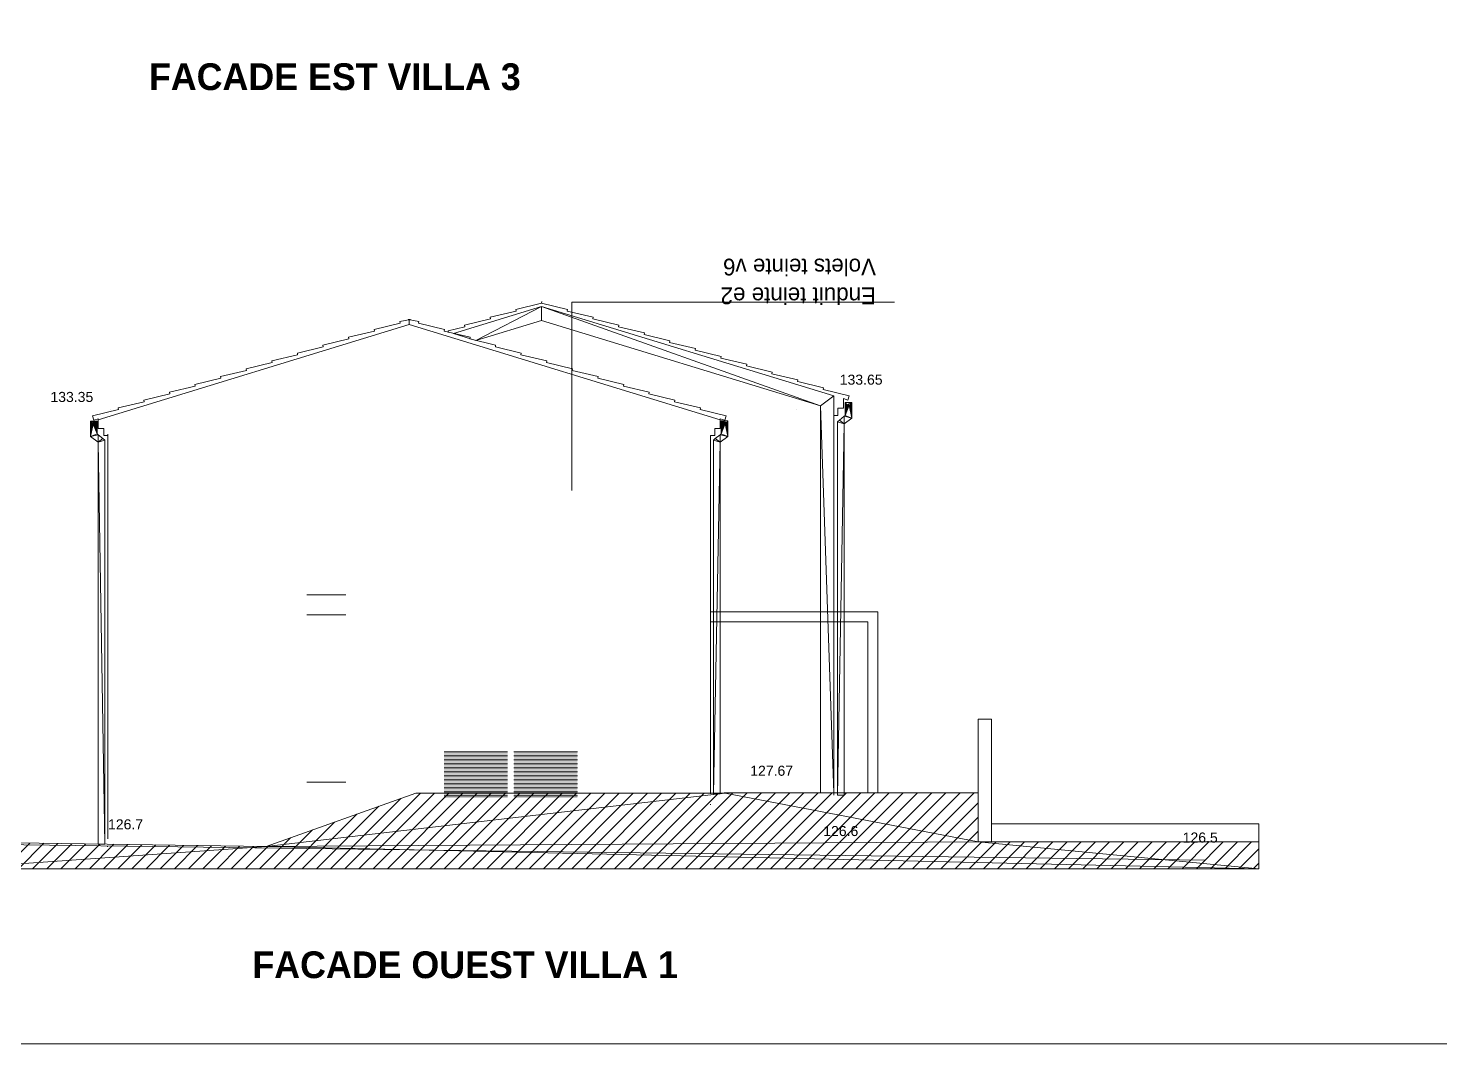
# Model space of a CAD drawing. Header units: metres. Extents: x -12536 to 12621, y -17191 to 9596.
# Drawn here: x -9875 to -8820, y 3949 to 4707 of the extents above; entities that cross this region are included whole.
import ezdxf
from ezdxf.enums import TextEntityAlignment as Align
from ezdxf.lldxf.tags import DXFTag

# ---------------------------------------------------------------- set-up
doc = ezdxf.new("R2010")
doc.units = ezdxf.units.M
doc.header["$MEASUREMENT"] = 0
for name, color, linetype in [('Calque commun', 7, 'Continuous'), ('Cotations', 7, 'Continuous'), ('Textes', 7, 'Continuous')]:
    doc.layers.add(name, color=color, linetype=linetype)
doc.styles.add('Arial15', font='arial.ttf', dxfattribs={"height": 0.15})
doc.styles.add('Century Gothic', font='GOTHICB.TTF', dxfattribs={"height": 0.4})
doc.styles.add('Century Gothic32', font='GOTHIC.TTF', dxfattribs={"height": 0.25})
tags = doc.linetypes.add('HIDDEN', pattern=[0.375, 0.25, -0.125]).pattern_tags.tags
tags[6:7] = [DXFTag(74, 4), DXFTag(75, 0), DXFTag(340, '0'), DXFTag(46, 1.0), DXFTag(50, 0.0), DXFTag(44, 0.0), DXFTag(45, 0.0)]
tags[4:5] = [DXFTag(74, 4), DXFTag(75, 0), DXFTag(340, '0'), DXFTag(46, 1.0), DXFTag(50, 0.0), DXFTag(44, 0.0), DXFTag(45, 0.0)]

# ---------------------------------------------------------------- blocks, each defined once
blk = doc.blocks.new('hatch19')
at = {"layer": 'Calque commun', "color": 11, "linetype": 'Continuous', "lineweight": 5}
for p, q in [((-29.932, 10.39), (-28.982, 10.39)), ((-29.932, 10.33), (-28.982, 10.33)), ((-29.932, 10.27), (-28.982, 10.27)), ((-29.932, 10.21), (-28.982, 10.21)), ((-29.932, 10.15), (-28.982, 10.15)), ((-29.932, 10.09), (-28.982, 10.09)), ((-29.932, 10.03), (-28.982, 10.03)), ((-29.932, 9.97), (-28.982, 9.97)), ((-29.932, 9.91), (-28.982, 9.91)), ((-29.932, 9.85), (-28.982, 9.85)), ((-29.932, 9.79), (-28.982, 9.79)), ((-29.932, 9.73), (-28.982, 9.73))]:
    blk.add_line(p, q, dxfattribs=at)
at = {"layer": 'Calque commun', "color": 9, "linetype": 'Continuous', "lineweight": 5, "true_color": 0xc0c0c0}
blk.add_trace([(-29.932, 10.397), (-28.982, 10.397), (-29.932, 9.697), (-28.982, 9.697)], dxfattribs=at)
blk = doc.blocks.new('hatch20')
at = {"layer": 'Calque commun', "color": 11, "linetype": 'Continuous', "lineweight": 5}
for p, q in [((-28.888, 10.39), (-27.938, 10.39)), ((-28.888, 10.33), (-27.938, 10.33)), ((-28.888, 10.27), (-27.938, 10.27)), ((-28.888, 10.21), (-27.938, 10.21)), ((-28.888, 10.15), (-27.938, 10.15)), ((-28.888, 10.09), (-27.938, 10.09)), ((-28.888, 10.03), (-27.938, 10.03)), ((-28.888, 9.97), (-27.938, 9.97)), ((-28.888, 9.91), (-27.938, 9.91)), ((-28.888, 9.85), (-27.938, 9.85)), ((-28.888, 9.79), (-27.938, 9.79)), ((-28.888, 9.73), (-27.938, 9.73))]:
    blk.add_line(p, q, dxfattribs=at)
at = {"layer": 'Calque commun', "color": 9, "linetype": 'Continuous', "lineweight": 5, "true_color": 0xc0c0c0}
blk.add_trace([(-28.888, 10.397), (-27.938, 10.397), (-28.888, 9.697), (-27.938, 9.697)], dxfattribs=at)
blk = doc.blocks.new('@dwg_exp6')
at = {"layer": 'Cotations', "color": 212, "linetype": 'ByBlock', "lineweight": -2, "style": 'Arial15'}
blk.add_text('133.65', height=0.15, dxfattribs=at).set_placement((-23.697, 15.874), align=Align.CENTER)
blk = doc.blocks.new('@dwg_exp9')
at = {"layer": 'Cotations', "color": 212, "linetype": 'ByBlock', "lineweight": -2, "style": 'Arial15'}
blk.add_text('133.35', height=0.15, dxfattribs=at).set_placement((-35.495, 15.616), align=Align.CENTER)
blk = doc.blocks.new('@dwg_exp24')
at = {"layer": 'Cotations', "color": 212, "linetype": 'ByBlock', "lineweight": -2, "style": 'Arial15'}
blk.add_text('126.5', height=0.15, dxfattribs=at).set_placement((-18.629, 9.033), align=Align.CENTER)
blk = doc.blocks.new('@dwg_exp25')
at = {"layer": 'Cotations', "color": 212, "linetype": 'ByBlock', "lineweight": -2, "style": 'Arial15'}
blk.add_text('126.7', height=0.15, dxfattribs=at).set_placement((-34.692, 9.23), align=Align.CENTER)
blk = doc.blocks.new('@dwg_exp26')
at = {"layer": 'Cotations', "color": 212, "linetype": 'ByBlock', "lineweight": -2, "style": 'Arial15'}
blk.add_text('126.6', height=0.15, dxfattribs=at).set_placement((-24.002, 9.13), align=Align.CENTER)
blk = doc.blocks.new('hatch28')
at = {"layer": 'Calque commun', "color": 7, "linetype": 'Continuous', "lineweight": 5}
for p, q in [((-30.285, 9.772), (-31.415, 8.642)), ((-30.073, 9.772), (-31.203, 8.642)), ((-29.861, 9.772), (-30.991, 8.642)), ((-29.649, 9.772), (-30.779, 8.642)), ((-29.437, 9.772), (-30.567, 8.642)), ((-29.225, 9.772), (-30.354, 8.642)), ((-29.013, 9.772), (-30.142, 8.642)), ((-28.801, 9.772), (-29.93, 8.642)), ((-28.588, 9.772), (-29.718, 8.642)), ((-28.376, 9.772), (-29.506, 8.642)), ((-28.164, 9.772), (-29.294, 8.642)), ((-27.952, 9.772), (-29.082, 8.642)), ((-27.74, 9.772), (-28.869, 8.642)), ((-27.528, 9.772), (-28.657, 8.642)), ((-27.316, 9.772), (-28.445, 8.642)), ((-27.103, 9.772), (-28.233, 8.642)), ((-26.891, 9.772), (-28.021, 8.642)), ((-26.679, 9.772), (-27.809, 8.642)), ((-26.467, 9.772), (-27.597, 8.642)), ((-26.255, 9.772), (-27.385, 8.642)), ((-26.043, 9.772), (-27.172, 8.642)), ((-25.831, 9.772), (-26.96, 8.642)), ((-25.613, 9.777), (-26.748, 8.642)), ((-25.401, 9.777), (-26.536, 8.642)), ((-25.189, 9.777), (-26.324, 8.642)), ((-24.977, 9.777), (-26.112, 8.642)), ((-24.765, 9.777), (-25.9, 8.642)), ((-24.552, 9.777), (-25.688, 8.642)), ((-24.34, 9.777), (-25.475, 8.642)), ((-24.128, 9.777), (-25.263, 8.642)), ((-23.916, 9.777), (-25.051, 8.642)), ((-23.704, 9.777), (-24.839, 8.642)), ((-23.492, 9.777), (-24.627, 8.642)), ((-23.28, 9.777), (-24.415, 8.642)), ((-23.068, 9.777), (-24.203, 8.642)), ((-22.855, 9.777), (-23.99, 8.642)), ((-22.643, 9.777), (-23.778, 8.642)), ((-22.431, 9.777), (-23.566, 8.642)), ((-22.219, 9.777), (-23.354, 8.642)), ((-22.007, 9.777), (-23.142, 8.642)), ((-30.907, 9.575), (-31.839, 8.642)), ((-30.577, 9.693), (-31.627, 8.642)), ((-21.947, 9.625), (-22.93, 8.642)), ((-31.567, 9.339), (-32.264, 8.642)), ((-31.237, 9.457), (-32.051, 8.642)), ((-21.947, 9.413), (-22.718, 8.642)), ((-32.227, 9.103), (-32.688, 8.642)), ((-31.897, 9.221), (-32.476, 8.642)), ((-21.947, 9.201), (-22.506, 8.642)), ((-37.168, 9.041), (-37.35, 8.859)), ((-36.959, 9.038), (-37.35, 8.647)), ((-36.75, 9.035), (-37.143, 8.642)), ((-36.541, 9.032), (-36.931, 8.642)), ((-36.332, 9.028), (-36.718, 8.642)), ((-36.123, 9.025), (-36.506, 8.642)), ((-35.914, 9.022), (-36.294, 8.642)), ((-35.705, 9.019), (-36.082, 8.642)), ((-35.496, 9.016), (-35.87, 8.642)), ((-35.287, 9.013), (-35.658, 8.642)), ((-35.078, 9.01), (-35.446, 8.642)), ((-34.869, 9.007), (-35.233, 8.642)), ((-34.66, 9.003), (-35.021, 8.642)), ((-34.451, 9), (-34.809, 8.642)), ((-34.242, 8.997), (-34.597, 8.642)), ((-34.033, 8.994), (-34.385, 8.642)), ((-33.824, 8.991), (-34.173, 8.642)), ((-33.615, 8.988), (-33.961, 8.642)), ((-33.406, 8.985), (-33.749, 8.642)), ((-33.197, 8.981), (-33.536, 8.642)), ((-32.988, 8.978), (-33.324, 8.642)), ((-32.779, 8.975), (-33.112, 8.642)), ((-32.558, 8.985), (-32.9, 8.642)), ((-21.892, 9.044), (-22.293, 8.642)), ((-21.68, 9.044), (-22.081, 8.642)), ((-21.468, 9.044), (-21.869, 8.642)), ((-21.256, 9.044), (-21.657, 8.642)), ((-21.044, 9.044), (-21.445, 8.642)), ((-20.831, 9.044), (-21.233, 8.642)), ((-20.619, 9.044), (-21.021, 8.642)), ((-20.407, 9.044), (-20.808, 8.642)), ((-20.195, 9.044), (-20.596, 8.642)), ((-19.983, 9.044), (-20.384, 8.642)), ((-19.771, 9.044), (-20.172, 8.642)), ((-19.559, 9.044), (-19.96, 8.642)), ((-19.346, 9.044), (-19.748, 8.642)), ((-19.134, 9.044), (-19.536, 8.642)), ((-18.922, 9.044), (-19.324, 8.642)), ((-18.71, 9.044), (-19.111, 8.642)), ((-18.498, 9.044), (-18.899, 8.642)), ((-18.286, 9.044), (-18.687, 8.642)), ((-18.074, 9.044), (-18.475, 8.642)), ((-17.862, 9.044), (-18.263, 8.642)), ((-17.754, 8.94), (-18.051, 8.642)), ((-17.754, 8.727), (-17.839, 8.642))]:
    blk.add_line(p, q, dxfattribs=at)
at = {"layer": 'Calque commun', "color": 7, "linetype": 'Continuous', "lineweight": 20}
mesh = blk.add_polyface(dxfattribs=at)
corners = [(-32.592, 8.972), (-21.947, 9.044), (-17.754, 8.642), (-25.731, 9.772), (-25.747, 9.777), (-21.947, 9.777), (-37.35, 9.044), (-37.35, 8.642), (-17.754, 9.044), (-30.355, 9.772)]
mesh.append_faces([[corners[k] for k in face] for face in [(2, 1, 8)]], dxfattribs={"vtx0": -1, "color": 7})
mesh.append_faces([[corners[k] for k in face] for face in [(0, 1, 2), (0, 3, 1)]], dxfattribs={"vtx0": -1, "vtx1": -1, "vtx2": -1, "color": 7})
mesh.append_faces([[corners[k] for k in face] for face in [(0, 2, 7)]], dxfattribs={"vtx0": -1, "vtx2": -1, "color": 7})
mesh.append_faces([[corners[k] for k in face] for face in [(6, 0, 7)]], dxfattribs={"vtx1": -1, "color": 7})
mesh.append_faces([[corners[k] for k in face] for face in [(5, 1, 3)]], dxfattribs={"vtx1": -1, "vtx2": -1, "color": 7})
mesh.append_faces([[corners[k] for k in face] for face in [(3, 4, 5), (0, 9, 3)]], dxfattribs={"vtx2": -1, "color": 7})
blk = doc.blocks.new('@dwg_exp30')
at = {"layer": 'Cotations', "color": 212, "linetype": 'ByBlock', "lineweight": -2, "style": 'Arial15'}
blk.add_text('127.67', height=0.15, dxfattribs=at).set_placement((-25.035, 10.031), align=Align.CENTER)

msp = doc.modelspace()

# ---------------------------------------------------------------- linework, layer by layer
at = {"layer": 'Calque commun', "color": 7, "linetype": 'Continuous', "lineweight": 5}
for p, q in [((-9813.307, 4422.927), (-9813.308, 4422.927)), ((-9786.913, 4422.927), (-9786.914, 4422.927)), ((-9394.057, 4422.927), (-9394.056, 4422.927)), ((-9300.868, 4422.927), (-9300.868, 4422.927)), ((-9357.24, 4414.189), (-9357.24, 4414.189)), ((-9815.485, 4404.087), (-9815.485, 4101.866)), ((-9365.047, 4403.16), (-9365.047, 4135.525)), ((-9240.047, 4271.468), (-9365.047, 4271.468)), ((-9365.047, 4271.468), (-9365.047, 4263.968)), ((-9247.547, 4263.968), (-9365.047, 4263.968)), ((-9247.547, 4136.331), (-9247.547, 4263.968)), ((-9240.047, 4136.331), (-9240.047, 4271.468)), ((-9240.047, 4136.331), (-9247.547, 4136.331)), ((-9364.984, 4127.529), (-9365.485, 4127.529)), ((-9155.08, 4113.06), (-8955.4, 4113.06)), ((-8955.4, 4113.06), (-8955.4, 4099.647)), ((-9815.485, 4096.194), (-9815.985, 4096.194))]:
    msp.add_line(p, q, dxfattribs=at)
at = {"layer": 'Calque commun', "color": 26, "linetype": 'HIDDEN', "lineweight": 20}
msp.add_line((-8995.545, 4085.873), (-9935.224, 4098.201), dxfattribs=at)
at = {"layer": 'Calque commun', "color": 5, "linetype": 'Continuous', "lineweight": 20}
msp.add_polyline3d([(-9227.744, 4502.785, 0), (-9468.818, 4502.785, 0), (-9468.818, 4362.179, 0)], dxfattribs=at)
at = {"layer": 'Cotations', "color": 11, "linetype": 'HIDDEN', "lineweight": 20}
for p, q in [((-9666.85, 4284.099), (-9637.62, 4284.099)), ((-9666.85, 4269.099), (-9637.62, 4269.099)), ((-9666.85, 4144.099), (-9637.62, 4144.099))]:
    msp.add_line(p, q, dxfattribs=at)
at = {"layer": 'Cotations', "color": 7, "linetype": 'Continuous', "lineweight": 5}
for points in [[(-9491.367, 4502.001, 0), (-9510.731, 4497.39, 0), (-9510.502, 4496.142, 0), (-9529.865, 4491.531, 0), (-9529.697, 4490.269, 0)], [(-9273.047, 4134.415, 0), (-9273.047, 4418.16, 0), (-9269.923, 4418.16, 0), (-9269.923, 4423.494, 0), (-9265.854, 4423.494, 0), (-9265.854, 4430.763, 0), (-9262.423, 4429.691, 0), (-9261.521, 4432.943, 0), (-9280.885, 4437.554, 0), (-9280.656, 4438.802, 0), (-9300.02, 4443.413, 0), (-9300.118, 4443.44, 0), (-9299.79, 4444.661, 0), (-9319.254, 4449.296, 0), (-9318.961, 4450.528, 0), (-9338.289, 4455.131, 0), (-9338.059, 4456.378, 0), (-9357.423, 4460.989, 0), (-9357.194, 4462.237, 0), (-9376.558, 4466.848, 0), (-9376.329, 4468.096, 0), (-9395.693, 4472.707, 0), (-9395.464, 4473.955, 0), (-9414.828, 4478.566, 0), (-9414.599, 4479.814, 0), (-9433.962, 4484.425, 0), (-9433.733, 4485.673, 0), (-9453.097, 4490.283, 0), (-9452.868, 4491.531, 0), (-9472.232, 4496.142, 0), (-9472.003, 4497.39, 0), (-9491.367, 4502.001, 0), (-9491.112, 4503.345, 0), (-9491.112, 4503.345, 0)], [(-9815.485, 4394.1, 0), (-9815.485, 4403.16, 0), (-9818.609, 4403.16, 0), (-9818.609, 4408.494, 0), (-9822.677, 4408.494, 0), (-9822.677, 4415.763, 0), (-9826.108, 4414.691, 0), (-9827.011, 4417.943, 0), (-9807.647, 4422.554, 0), (-9807.876, 4423.802, 0), (-9788.512, 4428.413, 0), (-9788.413, 4428.44, 0), (-9788.742, 4429.661, 0), (-9769.278, 4434.296, 0), (-9769.571, 4435.528, 0), (-9750.243, 4440.131, 0), (-9750.472, 4441.378, 0), (-9731.108, 4445.989, 0), (-9731.338, 4447.237, 0), (-9711.974, 4451.848, 0), (-9712.203, 4453.096, 0), (-9692.839, 4457.707, 0), (-9693.068, 4458.955, 0), (-9673.704, 4463.566, 0), (-9673.933, 4464.814, 0), (-9654.569, 4469.425, 0), (-9654.799, 4470.673, 0), (-9635.434, 4475.283, 0), (-9635.664, 4476.531, 0), (-9616.3, 4481.142, 0), (-9616.529, 4482.39, 0), (-9597.165, 4487.001, 0), (-9597.42, 4488.346, 0), (-9589.472, 4489.913, 0), (-9590.266, 4489.756, 0), (-9590.266, 4486.097, 0), (-9822.677, 4414.935, 0)], [(-9365.047, 4394.1, 0), (-9365.047, 4403.16, 0), (-9361.923, 4403.16, 0), (-9361.923, 4408.494, 0), (-9357.854, 4408.494, 0), (-9357.854, 4415.763, 0), (-9354.423, 4414.691, 0), (-9353.521, 4417.943, 0), (-9372.885, 4422.554, 0), (-9372.656, 4423.802, 0), (-9392.02, 4428.413, 0), (-9392.118, 4428.44, 0), (-9391.79, 4429.661, 0), (-9411.254, 4434.296, 0), (-9410.961, 4435.528, 0), (-9430.289, 4440.131, 0), (-9430.059, 4441.378, 0), (-9449.423, 4445.989, 0), (-9449.194, 4447.237, 0), (-9468.558, 4451.848, 0), (-9468.329, 4453.096, 0), (-9487.693, 4457.707, 0), (-9487.464, 4458.955, 0), (-9506.828, 4463.566, 0), (-9506.599, 4464.814, 0), (-9525.962, 4469.425, 0), (-9525.733, 4470.673, 0), (-9545.097, 4475.283, 0), (-9544.868, 4476.531, 0), (-9564.232, 4481.142, 0), (-9564.003, 4482.39, 0), (-9583.367, 4487.001, 0), (-9583.112, 4488.346, 0), (-9591.06, 4489.913, 0), (-9590.266, 4489.756, 0), (-9590.266, 4486.097, 0), (-9357.854, 4414.936, 0)], [(-9529.697, 4490.269, 0), (-9549.061, 4485.658, 0), (-9548.832, 4484.41, 0), (-9561.248, 4481.453, 0), (-9561.079, 4480.191, 0)]]:
    msp.add_polyline3d(points, dxfattribs=at)

# ---------------------------------------------------------------- block references
at = {"layer": 'Calque commun', "color": 0, "linetype": 'ByBlock', "lineweight": -2, "xscale": 50, "yscale": 50, "zscale": 50}
for name in ['hatch19', 'hatch20', 'hatch28']:
    msp.add_blockref(name, (-8067.719, 3647.461), dxfattribs=at)
at = {"layer": 'Cotations', "color": 0, "linetype": 'ByBlock', "lineweight": -2, "xscale": 50, "yscale": 50, "zscale": 50}
for name in ['@dwg_exp6', '@dwg_exp9', '@dwg_exp30', '@dwg_exp25', '@dwg_exp26', '@dwg_exp24']:
    msp.add_blockref(name, (-8067.719, 3647.461), dxfattribs=at)

# ---------------------------------------------------------------- texts
at = {"layer": 'Calque commun', "color": 5, "linetype": 'ByBlock', "lineweight": -2, "style": 'Century Gothic'}
for s, p in [('FACADE EST VILLA 3', (-9784.84, 4661.233)), ('FACADE OUEST VILLA 1', (-9707.534, 3997.808))]:
    msp.add_text(s, height=20, dxfattribs=at).set_placement(p)
at = {"layer": 'Textes', "color": 5, "linetype": 'ByBlock', "lineweight": -2, "insert": (-9241.478, 4535.456), "char_height": 12.5, "attachment_point": 7, "rotation": 180, "line_spacing_factor": 1.032, "style": 'Century Gothic32'}
msp.add_mtext('Enduit teinte e2\\PVolets teinte v6', dxfattribs=at)

# ---------------------------------------------------------------- meshes
at = {"layer": 'Calque commun', "color": 7, "linetype": 'Continuous', "lineweight": 5}
mesh = msp.add_polyface(dxfattribs=at)
corners = [(-6339.111, 8148.796), (-12339.111, 8148.796), (-12339.111, 3948.796), (-6339.111, 3948.796)]
mesh.append_faces([[corners[k] for k in face] for face in [(0, 1, 2, 3)]], dxfattribs={"color": 7})
at = {"layer": 'Calque commun', "color": 5, "linetype": 'Continuous', "lineweight": 5}
mesh = msp.add_polyface(dxfattribs=at)
corners = [(-9491.367, 4499.659), (-9491.367, 4489.201), (-9540.451, 4474.177), (-9273.047, 4432.813), (-9283.047, 4425.417), (-9273.047, 4136.331), (-9283.047, 4136.331), (-9557.276, 4479.486)]
mesh.append_faces([[corners[k] for k in face] for face in [(0, 2, 7)]], dxfattribs={"vtx0": -1, "color": 5})
mesh.append_faces([[corners[k] for k in face] for face in [(0, 1, 2), (0, 4, 1)]], dxfattribs={"vtx0": -1, "vtx2": -1, "color": 5})
mesh.append_faces([[corners[k] for k in face] for face in [(6, 4, 5)]], dxfattribs={"vtx1": -1, "color": 5})
mesh.append_faces([[corners[k] for k in face] for face in [(0, 3, 4), (3, 5, 4)]], dxfattribs={"vtx1": -1, "vtx2": -1, "color": 5})
at = {"layer": 'Calque commun', "color": 8, "linetype": 'Continuous', "lineweight": 5}
mesh = msp.add_polyface(dxfattribs=at)
corners = [(-9263.264, 4426.151), (-9264.54, 4418.166), (-9263.504, 4426.301), (-9265.328, 4417.529), (-9259.54, 4416.254), (-9265.328, 4411.921), (-9264.257, 4427.137), (-9264.105, 4426.898), (-9261.341, 4425.935), (-9261.073, 4426.029), (-9270.328, 4134.415), (-9265.328, 4134.415), (-9263.726, 4426.477), (-9263.927, 4426.677), (-9260.154, 4426.677), (-9259.977, 4426.898), (-9262.182, 4425.841), (-9261.899, 4425.841), (-9263.008, 4426.029), (-9268.856, 4414.674), (-9259.605, 4427.659), (-9259.54, 4427.934), (-9264.38, 4427.392), (-9264.476, 4427.659), (-9260.577, 4426.301), (-9260.818, 4426.151), (-9259.825, 4427.137), (-9261.617, 4425.873), (-9270.328, 4413.483), (-9262.74, 4425.935), (-9262.464, 4425.873), (-9264.54, 4427.934), (-9259.701, 4427.392), (-9260.355, 4426.477)]
mesh.append_faces([[corners[k] for k in face] for face in [(10, 5, 11)]], dxfattribs={"vtx0": -1, "color": 8})
mesh.append_faces([[corners[k] for k in face] for face in [(0, 1, 2), (12, 1, 13), (2, 1, 12), (3, 5, 19), (22, 1, 23), (24, 4, 25), (26, 4, 15), (6, 1, 22), (20, 4, 32), (33, 4, 24), (8, 4, 27), (16, 1, 30)]], dxfattribs={"vtx0": -1, "vtx1": -1, "color": 8})
mesh.append_faces([[corners[k] for k in face] for face in [(4, 1, 27)]], dxfattribs={"vtx0": -1, "vtx1": -1, "vtx2": -1, "color": 8})
mesh.append_faces([[corners[k] for k in face] for face in [(3, 4, 5), (1, 29, 30)]], dxfattribs={"vtx0": -1, "vtx2": -1, "color": 8})
mesh.append_faces([[corners[k] for k in face] for face in [(6, 7, 1), (8, 9, 4), (14, 15, 4), (16, 17, 1), (0, 18, 1), (28, 19, 5), (17, 27, 1), (7, 13, 1), (18, 29, 1), (9, 25, 4), (3, 1, 4), (33, 14, 4), (10, 28, 5), (26, 32, 4)]], dxfattribs={"vtx1": -1, "vtx2": -1, "color": 8})
mesh.append_faces([[corners[k] for k in face] for face in [(20, 21, 4), (1, 31, 23)]], dxfattribs={"vtx2": -1, "color": 8})
mesh = msp.add_polyface(dxfattribs=at)
corners = [(-9260.782, 4426.169), (-9261.34, 4425.934), (-9261.737, 4425.853), (-9259.804, 4427.172), (-9260.153, 4426.676), (-9259.716, 4427.354), (-9261.939, 4425.837), (-9262.343, 4425.853), (-9260.295, 4426.531), (-9260.447, 4426.397), (-9260.61, 4426.277), (-9259.907, 4426.997), (-9260.024, 4426.832), (-9263.927, 4426.676), (-9263.471, 4426.277), (-9263.786, 4426.531), (-9264.54, 4427.934), (-9263.119, 4426.076), (-9263.299, 4426.169), (-9262.74, 4425.934), (-9264.365, 4427.354), (-9259.54, 4427.934), (-9262.543, 4425.886), (-9262.141, 4425.837), (-9263.633, 4426.397), (-9260.961, 4426.076), (-9261.537, 4425.886), (-9262.932, 4425.997), (-9259.583, 4427.736), (-9259.642, 4427.543), (-9264.439, 4427.543), (-9261.148, 4425.997), (-9264.057, 4426.832), (-9264.173, 4426.997), (-9264.276, 4427.172), (-9264.497, 4427.736)]
mesh.append_faces([[corners[k] for k in face] for face in [(17, 19, 27)]], dxfattribs={"vtx0": -1, "color": 8})
mesh.append_faces([[corners[k] for k in face] for face in [(3, 4, 5), (6, 7, 2), (13, 14, 15), (0, 21, 10), (21, 18, 16), (8, 10, 4)]], dxfattribs={"vtx0": -1, "vtx1": -1, "color": 8})
mesh.append_faces([[corners[k] for k in face] for face in [(0, 1, 2), (13, 16, 14), (13, 20, 16), (0, 7, 18), (21, 4, 10), (21, 5, 4), (0, 18, 21), (19, 18, 7), (0, 2, 7)]], dxfattribs={"vtx0": -1, "vtx1": -1, "vtx2": -1, "color": 8})
mesh.append_faces([[corners[k] for k in face] for face in [(21, 29, 5), (13, 34, 20), (3, 12, 4)]], dxfattribs={"vtx0": -1, "vtx2": -1, "color": 8})
mesh.append_faces([[corners[k] for k in face] for face in [(17, 18, 19), (18, 14, 16), (0, 25, 1), (20, 30, 16), (13, 32, 34)]], dxfattribs={"vtx1": -1, "vtx2": -1, "color": 8})
mesh.append_faces([[corners[k] for k in face] for face in [(8, 9, 10), (3, 11, 12), (7, 22, 19), (6, 23, 7), (14, 24, 15), (1, 26, 2), (21, 28, 29), (25, 31, 1), (32, 33, 34), (30, 35, 16)]], dxfattribs={"vtx2": -1, "color": 8})
mesh = msp.add_polyface(dxfattribs=at)
corners = [(-9828.524, 4402.439), (-9828.239, 4412.999), (-9828.087, 4412.76), (-9822.736, 4403.714), (-9823.524, 4404.351), (-9825.6, 4411.735), (-9825.324, 4411.798), (-9824.8, 4412.013), (-9824.56, 4412.164), (-9826.447, 4411.735), (-9826.165, 4411.703), (-9825.056, 4411.891), (-9824.338, 4412.339), (-9827.909, 4412.539), (-9827.709, 4412.339), (-9822.736, 4398.107), (-9827.246, 4412.013), (-9826.991, 4411.891), (-9823.959, 4412.76), (-9823.807, 4412.999), (-9825.881, 4411.703), (-9823.523, 4413.797), (-9823.588, 4413.521), (-9826.723, 4411.798), (-9819.208, 4400.859), (-9817.736, 4399.668), (-9827.487, 4412.164), (-9823.683, 4413.254), (-9817.736, 4097.932), (-9822.735, 4097.932), (-9828.363, 4413.254), (-9824.137, 4412.539), (-9828.459, 4413.521), (-9828.523, 4413.797)]
mesh.append_faces([[corners[k] for k in face] for face in [(15, 28, 29)]], dxfattribs={"vtx0": -1, "color": 8})
mesh.append_faces([[corners[k] for k in face] for face in [(3, 0, 4), (9, 0, 23), (18, 4, 31)]], dxfattribs={"vtx0": -1, "vtx1": -1, "color": 8})
mesh.append_faces([[corners[k] for k in face] for face in [(9, 4, 0)]], dxfattribs={"vtx0": -1, "vtx1": -1, "vtx2": -1, "color": 8})
mesh.append_faces([[corners[k] for k in face] for face in [(0, 1, 2), (4, 5, 6), (4, 7, 8), (4, 11, 7), (4, 8, 12), (0, 13, 14), (3, 15, 0), (0, 16, 17), (4, 18, 19), (4, 10, 20), (4, 6, 11), (0, 17, 23), (0, 2, 13), (4, 20, 5), (0, 26, 16), (4, 27, 22), (0, 14, 26), (0, 30, 1), (4, 12, 31), (0, 32, 30), (15, 25, 28), (4, 19, 27)]], dxfattribs={"vtx0": -1, "vtx2": -1, "color": 8})
mesh.append_faces([[corners[k] for k in face] for face in [(21, 4, 22)]], dxfattribs={"vtx1": -1, "color": 8})
mesh.append_faces([[corners[k] for k in face] for face in [(9, 10, 4), (24, 25, 15), (3, 24, 15)]], dxfattribs={"vtx1": -1, "vtx2": -1, "color": 8})
mesh.append_faces([[corners[k] for k in face] for face in [(0, 33, 32)]], dxfattribs={"vtx2": -1, "color": 8})
mesh = msp.add_polyface(dxfattribs=at)
corners = [(-9824.765, 4412.032), (-9825.72, 4411.716), (-9827.282, 4412.032), (-9823.891, 4412.86), (-9823.625, 4413.405), (-9823.699, 4413.216), (-9823.523, 4413.797), (-9823.566, 4413.599), (-9828.04, 4412.694), (-9828.156, 4412.86), (-9828.422, 4413.405), (-9827.616, 4412.26), (-9827.91, 4412.538), (-9825.131, 4411.859), (-9825.323, 4411.796), (-9824.43, 4412.26), (-9824.007, 4412.694), (-9825.52, 4411.748), (-9824.136, 4412.538), (-9824.278, 4412.393), (-9826.327, 4411.716), (-9828.48, 4413.599), (-9828.523, 4413.797), (-9824.593, 4412.139), (-9826.723, 4411.796), (-9828.259, 4413.034), (-9824.944, 4411.938), (-9828.348, 4413.216), (-9827.454, 4412.139), (-9823.788, 4413.034), (-9826.916, 4411.859), (-9827.102, 4411.938), (-9826.125, 4411.699), (-9827.769, 4412.393), (-9826.526, 4411.748), (-9825.922, 4411.699)]
mesh.append_faces([[corners[k] for k in face] for face in [(0, 15, 23), (13, 0, 26), (11, 2, 28), (3, 5, 29), (32, 1, 35)]], dxfattribs={"vtx0": -1, "color": 8})
mesh.append_faces([[corners[k] for k in face] for face in [(25, 10, 9), (18, 15, 16), (20, 1, 32), (30, 2, 24)]], dxfattribs={"vtx0": -1, "vtx1": -1, "color": 8})
mesh.append_faces([[corners[k] for k in face] for face in [(0, 1, 2), (15, 10, 16), (4, 10, 6), (20, 2, 1), (11, 15, 0), (20, 24, 2), (11, 0, 2), (11, 10, 15), (11, 8, 10), (4, 16, 10), (0, 14, 1)]], dxfattribs={"vtx0": -1, "vtx1": -1, "vtx2": -1, "color": 8})
mesh.append_faces([[corners[k] for k in face] for face in [(3, 4, 5), (11, 12, 8)]], dxfattribs={"vtx0": -1, "vtx2": -1, "color": 8})
mesh.append_faces([[corners[k] for k in face] for face in [(8, 9, 10), (13, 14, 0), (3, 16, 4), (10, 21, 6)]], dxfattribs={"vtx1": -1, "vtx2": -1, "color": 8})
mesh.append_faces([[corners[k] for k in face] for face in [(6, 7, 4), (14, 17, 1), (18, 19, 15), (21, 22, 6), (25, 27, 10), (30, 31, 2), (11, 33, 12), (20, 34, 24)]], dxfattribs={"vtx2": -1, "color": 8})
mesh = msp.add_polyface(dxfattribs=at)
corners = [(-9357.24, 4404.351), (-9354.599, 4412.094), (-9354.317, 4412.126), (-9355.164, 4412.126), (-9354.882, 4412.094), (-9355.44, 4412.189), (-9353.518, 4412.405), (-9353.277, 4412.555), (-9352.24, 4402.439), (-9353.055, 4412.731), (-9352.854, 4412.93), (-9363.028, 4135.525), (-9358.028, 4398.107), (-9358.028, 4135.525), (-9352.525, 4413.391), (-9352.401, 4413.645), (-9352.305, 4413.912), (-9357.176, 4413.912), (-9357.08, 4413.645), (-9352.676, 4413.151), (-9361.556, 4400.859), (-9363.028, 4399.668), (-9356.204, 4412.555), (-9355.964, 4412.405), (-9356.805, 4413.151), (-9356.627, 4412.93), (-9355.708, 4412.282), (-9356.426, 4412.731), (-9357.24, 4414.188), (-9353.773, 4412.282), (-9354.041, 4412.189), (-9358.028, 4403.714), (-9352.24, 4414.188), (-9356.957, 4413.39)]
mesh.append_faces([[corners[k] for k in face] for face in [(11, 12, 13)]], dxfattribs={"vtx0": -1, "color": 8})
mesh.append_faces([[corners[k] for k in face] for face in [(16, 8, 15), (20, 12, 21), (26, 0, 23), (6, 8, 29)]], dxfattribs={"vtx0": -1, "vtx1": -1, "color": 8})
mesh.append_faces([[corners[k] for k in face] for face in [(8, 0, 2)]], dxfattribs={"vtx0": -1, "vtx1": -1, "vtx2": -1, "color": 8})
mesh.append_faces([[corners[k] for k in face] for face in [(0, 1, 2), (0, 3, 4), (0, 5, 3), (8, 9, 10), (8, 14, 15), (0, 17, 18), (8, 10, 19), (8, 7, 9), (0, 22, 23), (0, 24, 25), (0, 4, 1), (0, 27, 22), (0, 25, 27), (8, 19, 14), (8, 2, 30), (8, 31, 0), (8, 30, 29), (0, 18, 33), (0, 33, 24)]], dxfattribs={"vtx0": -1, "vtx2": -1, "color": 8})
mesh.append_faces([[corners[k] for k in face] for face in [(6, 7, 8), (11, 21, 12), (8, 12, 31), (20, 31, 12), (26, 5, 0)]], dxfattribs={"vtx1": -1, "vtx2": -1, "color": 8})
mesh.append_faces([[corners[k] for k in face] for face in [(0, 28, 17), (16, 32, 8)]], dxfattribs={"vtx2": -1, "color": 8})
mesh = msp.add_polyface(dxfattribs=at)
corners = [(-9353.31, 4412.53), (-9357.24, 4414.188), (-9352.853, 4412.929), (-9355.44, 4412.187), (-9355.999, 4412.423), (-9355.043, 4412.107), (-9356.171, 4412.53), (-9356.333, 4412.651), (-9356.486, 4412.784), (-9357.139, 4413.796), (-9357.065, 4413.607), (-9352.995, 4412.784), (-9352.24, 4414.188), (-9352.416, 4413.607), (-9352.504, 4413.425), (-9352.724, 4413.085), (-9354.437, 4412.107), (-9356.757, 4413.085), (-9356.976, 4413.425), (-9356.627, 4412.929), (-9354.04, 4412.187), (-9354.237, 4412.139), (-9355.819, 4412.329), (-9352.607, 4413.251), (-9352.342, 4413.796), (-9354.639, 4412.091), (-9353.482, 4412.423), (-9356.873, 4413.251), (-9352.283, 4413.99), (-9355.632, 4412.251), (-9353.661, 4412.329), (-9353.848, 4412.251), (-9354.841, 4412.091), (-9355.243, 4412.139), (-9357.197, 4413.99), (-9353.147, 4412.651)]
mesh.append_faces([[corners[k] for k in face] for face in [(22, 3, 29), (20, 30, 31), (0, 11, 35)]], dxfattribs={"vtx0": -1, "color": 8})
mesh.append_faces([[corners[k] for k in face] for face in [(9, 1, 10), (12, 2, 1), (17, 18, 19), (6, 1, 4), (14, 2, 13), (10, 1, 18)]], dxfattribs={"vtx0": -1, "vtx1": -1, "color": 8})
mesh.append_faces([[corners[k] for k in face] for face in [(0, 1, 2), (3, 4, 5), (12, 13, 2), (5, 1, 16), (1, 26, 16), (5, 4, 1), (18, 1, 19), (20, 16, 26), (6, 19, 1)]], dxfattribs={"vtx0": -1, "vtx1": -1, "vtx2": -1, "color": 8})
mesh.append_faces([[corners[k] for k in face] for face in [(0, 2, 11), (14, 15, 2), (5, 16, 25), (6, 8, 19), (20, 26, 30)]], dxfattribs={"vtx0": -1, "vtx2": -1, "color": 8})
mesh.append_faces([[corners[k] for k in face] for face in [(22, 4, 3), (24, 13, 12), (0, 26, 1)]], dxfattribs={"vtx1": -1, "vtx2": -1, "color": 8})
mesh.append_faces([[corners[k] for k in face] for face in [(6, 7, 8), (20, 21, 16), (14, 23, 15), (17, 27, 18), (12, 28, 24), (25, 32, 5), (5, 33, 3), (9, 34, 1)]], dxfattribs={"vtx2": -1, "color": 8})
at = {"layer": 'Calque commun', "color": 7, "linetype": 'Continuous', "lineweight": 20}
mesh = msp.add_polyface(dxfattribs=at)
corners = [(-9165.08, 4099.647), (-9155.08, 4099.647), (-9155.08, 4191.331), (-9165.08, 4191.331)]
mesh.append_faces([[corners[k] for k in face] for face in [(0, 1, 2, 3)]], dxfattribs={"color": 7})

doc.saveas('drawing.dxf')
